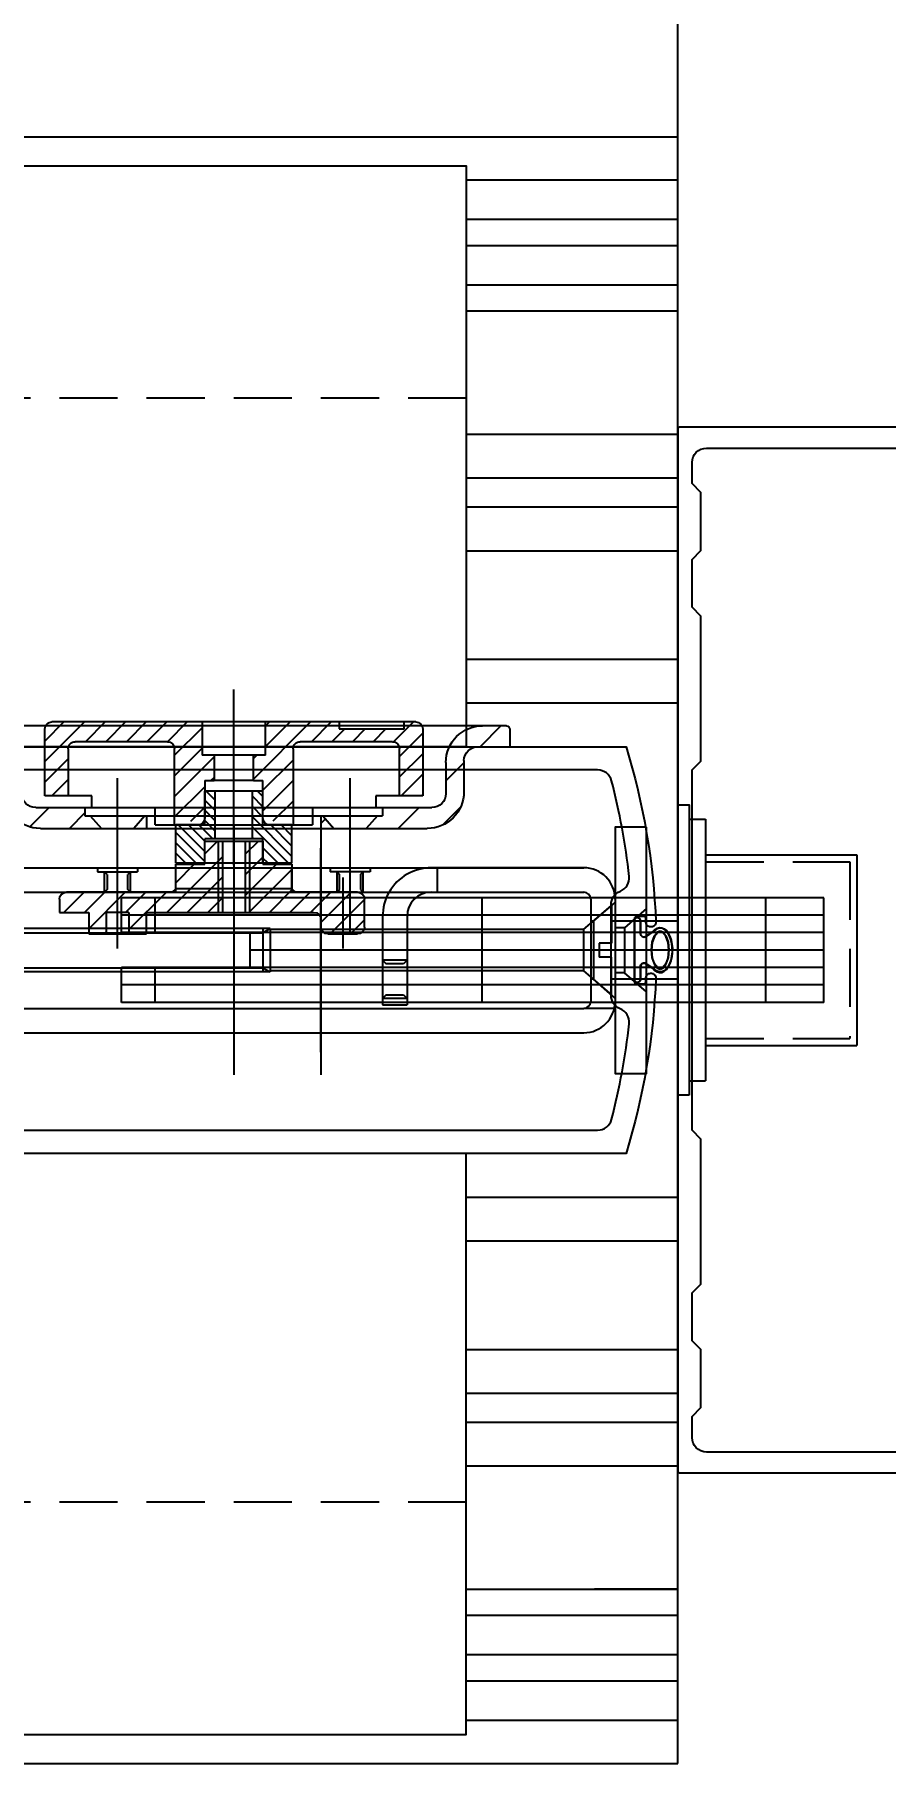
# Model space of a CAD drawing. Extents: x -75 to 127, y -92 to 53.
# Drawn here: x 7.28 to 10.94, y 40.96 to 48.4 of the extents above; entities that cross this region are included whole.
import ezdxf

# ---------------------------------------------------------------- set-up
doc = ezdxf.new("R2010")
doc.units = 0
doc.header["$MEASUREMENT"] = 0
doc.linetypes.add('CENTER', pattern=[2, 1.25, -0.25, 0.25, -0.25])
doc.linetypes.add('HIDDEN', pattern=[0.375, 0.25, -0.125])
doc.layers.get('0').update_dxf_attribs({"linetype": 'CONTINUOUS'})
doc.layers.get('Defpoints').update_dxf_attribs({"linetype": 'CONTINUOUS'})
for name, color, linetype in [('10', 7, 'CONTINUOUS'), ('ARCHETYPE COVER', 4, 'CONTINUOUS'), ('ARCHETYPE HOOK', 6, 'CONTINUOUS'), ('ARCHETYPE LATCH', 1, 'CONTINUOUS'), ('ARCHETYPE MOD FLIPPER', 2, 'CONTINUOUS'), ('ARCHETYPE POCKET', 2, 'CONTINUOUS'), ('ARCHETYPE THUMBTURN', 3, 'CONTINUOUS'), ('ARCHETYPE TT ADAPTER', 4, 'CONTINUOUS'), ('CENTERLINES', 2, 'CENTER'), ('CHMI+HANDLE_HTP6510', 7, 'CONTINUOUS'), ('DIM', 7, 'CONTINUOUS'), ('FASTENERS', 6, 'CONTINUOUS'), ('FRAME', 1, 'CONTINUOUS'), ('SEAL', 7, 'CONTINUOUS'), ('STRIKE_PLATES', 2, 'CONTINUOUS'), ('VENT', 5, 'CONTINUOUS')]:
    doc.layers.add(name, color=color, linetype=linetype)
doc.styles.add('SIMPLEX', font='simplex.shx', dxfattribs={"height": 0.125})
doc.styles.get("Standard").update_dxf_attribs({"font": 'simplex.shx'})
doc.dimstyles.new('FULL SCALE', dxfattribs={"dimscale": 0.75, "dimtxt": 0.18, "dimasz": 0.18, "dimexe": 0.18, "dimexo": 0.125, "dimgap": 0.09, "dimtad": 0, "dimtih": 1, "dimtoh": 1, "dimdec": 4, "dimzin": 0, "dimdsep": 46, "dimlunit": 4, "dimtxsty": 'Standard', "dimcen": 0.09, "dimadec": 0, "dimazin": 0, "dimtfac": 1, "dimtdec": 4, "dimtofl": 0, "dimtmove": 0, "dimatfit": 3, "dimfxl": 0, "dimtolj": 1, "dimtzin": 0, "dimarcsym": 0})

# ---------------------------------------------------------------- blocks, each defined once
blk = doc.blocks.new('J6828 Jamb')
blk.add_lwpolyline([(-2.098, 0.062), (-2.007, 0.062), (-1.969, 0.1), (-1.719, 0.1), (-1.681, 0.062), (-1.475, 0.062), (-1.437, 0.1), (-1.125, 0.1), (-0.813, 0.1), (-0.775, 0.062), (0, 0.062), (0.775, 0.062), (0.813, 0.1), (1.125, 0.1), (1.437, 0.1), (1.475, 0.062), (1.681, 0.062), (1.719, 0.1), (1.969, 0.1), (2.007, 0.062), (2.098, 0.062, 0.414214), (2.16, 0.124), (2.16, 1.853, 0.345205), (2.098, 1.938), (1.572, 1.938, 0.414214), (1.562, 1.928), (1.562, 1.867, -0.441731), (1.5, 1.813), (1.462, 1.813, 0.414214), (1.452, 1.803), (1.452, 1.76, -0.414214), (1.442, 1.75), (1.437, 1.75, -0.414214), (1.375, 1.812), (1.375, 1.865, -0.414214), (1.385, 1.875), (1.49, 1.875, 0.414214), (1.5, 1.885), (1.5, 1.99, -0.414214), (1.51, 2), (2.24, 2, -0.414214), (2.25, 1.99), (2.25, 0.01, -0.414214), (2.24, 0), (0, 0), (-2.24, 0, -0.414214), (-2.25, 0.01), (-2.25, 1.99, -0.414214), (-2.24, 2), (-1.51, 2, -0.414214), (-1.5, 1.99), (-1.5, 1.885, 0.414214), (-1.49, 1.875), (-1.385, 1.875, -0.414214), (-1.375, 1.865), (-1.375, 1.812, -0.414214), (-1.437, 1.75), (-1.442, 1.75, -0.414214), (-1.452, 1.76), (-1.452, 1.803, 0.414214), (-1.462, 1.813), (-1.5, 1.813, -0.441731), (-1.562, 1.867), (-1.562, 1.928, 0.414214), (-1.572, 1.938), (-2.098, 1.938, 0.345205), (-2.16, 1.853), (-2.16, 0.124, 0.414214)], format="xyb", close=True)
blk = doc.blocks.new('3344 Stile')
for points in [[(0.1, 3.9764, 0.414214), (0.119, 3.9574), (0.135, 3.9574, -0.414214), (0.145, 3.9474), (0.145, 3.9174, -0.414214), (0.135, 3.9074), (-0.135, 3.9074, -0.414214), (-0.145, 3.9174), (-0.145, 3.9474, -0.414214), (-0.135, 3.9574), (-0.119, 3.9574, 0.414214), (-0.1, 3.9764), (-0.1, 3.981, 0.425958), (-0.1198, 4, 0.064097), (-0.875, 3.872), (-0.875, 0.937), (-0.875, -0.125), (-0.699, -0.125, 0.57735), (-0.6903, -0.11), (-0.7538, 0), (-0.2261, 0, -0.57735), (-0.2131, -0.0225), (-0.2637, -0.11, 0.57735), (-0.255, -0.125), (-0.081, -0.125, 0.414214), (-0.05, -0.094), (-0.05, -0.063), (-0.0922, -0.063), (-0.0648, -0.0155, -0.267949), (-0.0379, 0), (0, 0), (0.0379, 0, -0.267949), (0.0648, -0.0155), (0.0922, -0.063), (0.05, -0.063), (0.05, -0.094, 0.414214), (0.081, -0.125), (0.255, -0.125, 0.57735), (0.2637, -0.11), (0.2131, -0.0225, -0.57735), (0.2261, 0), (0.7538, 0), (0.6903, -0.11, 0.57735), (0.699, -0.125), (0.875, -0.125), (0.875, 0.937), (0.875, 3.872, 0.064097), (0.1198, 4, 0.425958), (0.1, 3.981)], [(0, 0.113), (-0.713, 0.113, -0.414214), (-0.775, 0.175), (-0.775, 3.7494, -0.341643), (-0.7286, 3.8094, -0.036128), (-0.3169, 3.885, -0.337021), (-0.2526, 3.8464, 0.306807), (-0.195, 3.8074), (0, 3.8074), (0.195, 3.8074, 0.306807), (0.2526, 3.8464, -0.337021), (0.3169, 3.885, -0.036128), (0.7286, 3.8094, -0.341643), (0.775, 3.7494), (0.775, 0.175, -0.414214), (0.713, 0.113)]]:
    blk.add_lwpolyline(points, format="xyb", close=True)
blk = doc.blocks.new('Vert Stile Weather Seal')
blk.add_lwpolyline([(-0.08, -0.0784), (-0.0888, -0.0879), (-0.0984, -0.0941), (-0.1084, -0.0968), (-0.1186, -0.0959), (-0.1285, -0.0914), (-0.1378, -0.0836), (-0.146, -0.0726), (-0.1529, -0.059), (-0.1582, -0.0432), (-0.1618, -0.0258), (-0.1634, -0.0074), (-0.1631, 0.0111), (-0.1607, 0.0292), (-0.1566, 0.0461), (-0.1507, 0.0613), (-0.1433, 0.074), (-0.1347, 0.084), (-0.1252, 0.0907), (-0.1151, 0.0939), (-0.1049, 0.0936), (-0.095, 0.0897), (-0.0856, 0.0823)])
blk.add_lwpolyline([(-0.111, -0.0821), (-0.1224, -0.0778), (-0.1352, -0.0618), (-0.1451, -0.0346), (-0.1485, -0.0014), (-0.1448, 0.0319), (-0.1352, 0.0591), (-0.1228, 0.0749), (-0.1112, 0.0795), (-0.0997, 0.0748), (-0.0868, 0.0589), (-0.077, 0.0319), (-0.0734, -0.0014), (-0.077, -0.0346), (-0.0871, -0.0615), (-0.0998, -0.0778)], close=True)
blk.add_lwpolyline([(-0.08, -0.0784), (-0.0507, -0.059, -0.620596), (-0.0266, -0.0709), (-0.0266, -0.0848), (-0.0266, -0.1264, 1), (0, -0.1264), (0, 0.1264, 1), (-0.0266, 0.1264), (-0.0266, 0.0848), (-0.0266, 0.0709, -0.564503), (-0.0486, 0.0577), (-0.0856, 0.0823)], format="xyb")
blk = doc.blocks.new('A$C30BA2692')
at = {"layer": 'STRIKE_PLATES'}
for p, q in [((0.65, 1.1875), (0.65, 0.0625)), ((0.72, 1.1875), (0.65, 1.1875)), ((0, 1.035), (0, 0.215)), ((0.65, 1.035), (0, 1.035)), ((0.65, 0.215), (0, 0.215)), ((0.72, 0.0625), (0.65, 0.0625))]:
    blk.add_line(p, q, dxfattribs=at)
at = {"layer": 'STRIKE_PLATES', "linetype": 'HIDDEN'}
for p, q in [((0.03, 1.005), (0.03, 0.245)), ((0.65, 1.005), (0.03, 1.005)), ((0.65, 0.245), (0.03, 0.245))]:
    blk.add_line(p, q, dxfattribs=at)
at = {"layer": 'STRIKE_PLATES'}
blk.add_lwpolyline([(0.72, 0), (0.77, 0), (0.77, 1.25), (0.72, 1.25)], close=True, dxfattribs=at)
blk = doc.blocks.new('A$C4B635C4E')
at = {"layer": 'FASTENERS'}
for p, q in [((0, 0.385), (0, 0.2225)), ((0.1215, 0.2812), (0, 0.385)), ((0.1215, 0.2812), (1.4691, 0.2812)), ((0.1215, 0.2812), (0.1215, 0.1038)), ((1.4691, 0.2856), (2.9822, 0.2856)), ((1.4691, 0.2856), (1.4691, 0.0995)), ((1.5, 0.2677), (1.4691, 0.2856)), ((1.5, 0.2856), (1.5, 0.0995)), ((3, 0.2677), (1.5, 0.2677)), ((2.9822, 0.2856), (2.9822, 0.0995)), ((2.9822, 0.2856), (3, 0.2677)), ((3, 0.2677), (3, 0.1173)), ((0, 0.2225), (0.053, 0.2225)), ((0, 0.1625), (0.053, 0.1625)), ((0, 0), (0, 0.1625)), ((0.053, 0.2225), (0.053, 0.1625)), ((0.1215, 0.1038), (0, 0)), ((0.1215, 0.1038), (1.4691, 0.1038)), ((1.5, 0.1173), (1.4691, 0.0995)), ((1.4691, 0.0995), (2.9822, 0.0995)), ((3, 0.1173), (1.5, 0.1173)), ((2.9822, 0.0995), (3, 0.1173))]:
    blk.add_line(p, q, dxfattribs=at)
blk = doc.blocks.new('A$C4DFD61B5')
at = {"layer": 'ARCHETYPE HOOK'}
for p, q in [((2.162, 0.8781), (2.162, 0)), ((2.162, 0), (2.162, 0.8781)), ((0, 0.6641), (3.0195, 0.6641)), ((0, 0.2141), (0, 0.6641)), ((0.25, 0.6641), (0.25, 0.2141)), ((1.4701, 0.6641), (1.4701, 0.2141)), ((2.8761, 0.6641), (2.8761, 0.5141)), ((3.0195, 0.5141), (3.0195, 0.6641)), ((0, 0.5891), (3.0195, 0.5891)), ((0, 0.5141), (3.0195, 0.5141)), ((2.4675, 0.5141), (2.4675, 0.3641)), ((0, 0.4391), (2.4675, 0.4391)), ((0, 0.3641), (3.0195, 0.3641)), ((2.8761, 0.3641), (2.8761, 0.2141)), ((3.0195, 0.2141), (3.0195, 0.3641)), ((0, 0.2891), (3.0195, 0.2891)), ((0, 0.2141), (3.0195, 0.2141))]:
    blk.add_line(p, q, dxfattribs=at)
blk = doc.blocks.new('*U91')
at = {"layer": '10'}
blk.add_point((22.3374, 10.7064), dxfattribs=at)
at = {"layer": '10', "style": 'SIMPLEX', "flags": 9}
for tag in ['LINE_1', 'LINE_2', 'LINE_3', 'LINE_4']:
    blk.add_attdef(tag, (22.3374, 10.7064), '', height=0.125, dxfattribs=at)
blk = doc.blocks.new('A$C6EB44D03')
for p, q in [((2.725, 0.8955), (0.135, 0.8955)), ((2.725, 0.7905), (2.725, 0.8955)), ((0, 0.3205), (0, 0.7605)), ((0.105, 0.3205), (0.105, 0.7605)), ((2.725, 0.7905), (0.135, 0.7905)), ((0.895, 0.3955), (0.895, 0.7755)), ((1, 0.7755), (0.895, 0.7755)), ((1, 0.3955), (1, 0.7755)), ((0.0926, 0.4155), (0.0926, 0.6655)), ((0.0926, 0.6655), (0.105, 0.6655)), ((0.0926, 0.4155), (0.105, 0.4155)), ((2.725, 0.2905), (0.135, 0.2905)), ((1.0953, 0.2792), (1.084, 0.2905)), ((1.196, 0.2905), (1.1847, 0.2792)), ((1.39, 0.2755), (1.375, 0.2905)), ((1.39, 0.2755), (1.89, 0.2755)), ((1.89, 0.2755), (1.905, 0.2905)), ((2.084, 0.2905), (2.0953, 0.2792)), ((2.1847, 0.2792), (2.196, 0.2905)), ((2.725, 0.1855), (2.725, 0.2905)), ((0.135, 0.1855), (0.79, 0.1855)), ((2.725, 0.1855), (0.135, 0.1855)), ((1.054, 0.1855), (1.054, 0.2035)), ((1.0953, 0.2148), (1.084, 0.2035)), ((1.196, 0.2035), (1.1847, 0.2148)), ((1.226, 0.1855), (1.226, 0.2035)), ((1.8926, 0.1855), (1.89, 0.1881)), ((2.054, 0.1855), (2.054, 0.2035)), ((2.084, 0.2035), (2.0953, 0.2148)), ((2.1847, 0.2148), (2.196, 0.2035)), ((2.226, 0.1855), (2.226, 0.2035))]:
    blk.add_line(p, q)
at = {"ltscale": 0.5}
for p, q in [((0, 0.746), (0.0926, 0.6655)), ((0.0027, 0.7905), (0.135, 0.7905)), ((0.0926, 0.4155), (0, 0.335)), ((0.765, 0.1855), (0.765, 0.2905)), ((1.39, 0.2755), (1.39, 0.1855)), ((1.89, 0.2755), (1.89, 0.1855))]:
    blk.add_line(p, q, dxfattribs=at)
at = {"ltscale": 0.3}
for p, q in [((0.895, 0.7475), (1, 0.7475)), ((0.9098, 0.7327), (0.895, 0.7475)), ((0.9853, 0.7327), (1, 0.7475)), ((0.9853, 0.7327), (0.9098, 0.7327)), ((0.895, 0.5835), (0.9098, 0.5982)), ((0.9098, 0.5982), (0.9853, 0.5982)), ((1, 0.5835), (0.9853, 0.5982)), ((0.895, 0.5835), (1, 0.5835)), ((1.0953, 0.2148), (1.0953, 0.2792)), ((1.1847, 0.2792), (1.1847, 0.2148)), ((2.0953, 0.2792), (2.0953, 0.2148)), ((2.1847, 0.2148), (2.1847, 0.2792)), ((1.054, 0.2035), (1.226, 0.2035)), ((2.226, 0.2035), (2.054, 0.2035))]:
    blk.add_line(p, q, dxfattribs=at)
at = {"ltscale": 0.25}
for p, q in [((1.14, 0.4735), (1.14, 0)), ((1.64, 0.0024), (1.64, 0.4759)), ((2.14, 0.4735), (2.14, 0))]:
    blk.add_line(p, q, dxfattribs=at)
at = {"ltscale": 0.2}
for p, q in [((1.084, 0.2905), (1.084, 0.2035)), ((1.196, 0.2905), (1.196, 0.2035)), ((2.084, 0.2905), (2.084, 0.2035)), ((2.196, 0.2905), (2.196, 0.2035))]:
    blk.add_line(p, q, dxfattribs=at)
for centre, radius, start, end in [((0.135, 0.7605), 0.135, 90, 180), ((0.135, 0.7605), 0.03, 90, 180), ((0.79, 0.3955), 0.105, 270, 360), ((0.79, 0.3955), 0.21, 330, 360), ((0.135, 0.3205), 0.135, 180, 270), ((0.135, 0.3205), 0.03, 180, 270), ((0.79, 0.3955), 0.21, 270, 330)]:
    blk.add_arc(centre, radius, start, end)
at = {"xscale": -1, "rotation": 270}
blk.add_blockref('*U91', (-9.5664, -22.134), dxfattribs=at)
at = {"rotation": 90}
blk.add_blockref('*U91', (12.8464, -22.134), dxfattribs=at)
blk = doc.blocks.new('A$C66935E0F')
at = {"layer": 'ARCHETYPE COVER', "ltscale": 0.5}
for p, q in [((0, 0.7095), (0.0952, 0.6268)), ((0, 0.3505), (0.0952, 0.4333))]:
    blk.add_line(p, q, dxfattribs=at)
at = {"layer": 'ARCHETYPE COVER'}
for p, q in [((0.0952, 0.6268), (0.0952, 0.4333)), ((0.0952, 0.6268), (0.135, 0.6268)), ((0.0952, 0.4333), (0.135, 0.4333))]:
    blk.add_line(p, q, dxfattribs=at)
blk.add_lwpolyline([(0, 1.06), (0.135, 1.06), (0.135, 0), (0, 0)], close=True, dxfattribs=at)
blk = doc.blocks.new('A$C6E207669')
at = {"layer": 'ARCHETYPE POCKET'}
h = blk.add_hatch(dxfattribs=at)
h.set_pattern_fill('ANSI31', color=256, style=0)
h.set_pattern_definition([(315, (-5.45951, 7.30038), (-0.0883883, -0.0883883), [])])
h.paths.add_polyline_path([(0.3555, 0.1578), (0.6178, 0.1578), (0.57, 0.2128), (0.5475, 0.2128), (0.5475, 0.2478), (0.3355, 0.2478, -0.414214), (0.2755, 0.3078), (0.2755, 0.4418, 0.414214), (0.1175, 0.5998), (0.015, 0.5998, 0.414214), (0, 0.5848), (0, 0.5098), (0.1375, 0.5098, -0.414214), (0.1975, 0.4498), (0.1975, 0.3158, 0.414214)])
h.paths.add_polyline_path([(0.7572, 0.1578), (0.8125, 0.1578), (0.8125, 0.2128), (0.805, 0.2128)])
h.paths.add_polyline_path([(1.5625, 0.1578), (1.6178, 0.1578), (1.57, 0.2128), (1.5625, 0.2128)])
h.paths.add_polyline_path([(2.0195, 0.1578, 0.414214), (2.1775, 0.3158), (2.1775, 0.4498, -0.414214), (2.2375, 0.5098), (2.375, 0.5098), (2.375, 0.5848, 0.414214), (2.36, 0.5998), (2.315, 0.5998), (2.315, 0.5998), (2.2575, 0.5998, 0.414214), (2.0995, 0.4418), (2.0995, 0.3078, -0.414214), (2.0395, 0.2478), (1.8275, 0.2478), (1.8275, 0.2128), (1.805, 0.2128), (1.7572, 0.1578)])
for p, q in [((0.015, 0.5998), (2.36, 0.5998)), ((0.06, 0.5998), (0.1175, 0.5998)), ((2.2575, 0.5998), (2.315, 0.5998)), ((0, 0.5848), (0, 0.5098)), ((2.375, 0.5848), (2.375, 0.5098)), ((0.1375, 0.5098), (0, 0.5098)), ((0.1975, 0.4498), (0.1975, 0.3158)), ((2.1775, 0.4498), (2.1775, 0.3158)), ((2.2375, 0.5098), (2.375, 0.5098)), ((0.2755, 0.4418), (0.2755, 0.3078)), ((2.0995, 0.4418), (2.0995, 0.3078)), ((2.0395, 0.2478), (0.3355, 0.2478)), ((0.5475, 0.2478), (0.5475, 0.2128)), ((1.8275, 0.2478), (1.8275, 0.2128)), ((2.0195, 0.1578), (0.3555, 0.1578)), ((1.8275, 0.2128), (0.5475, 0.2128)), ((0.57, 0.2128), (0.6178, 0.1578)), ((0.805, 0.2128), (0.7572, 0.1578)), ((0.8125, 0.2128), (0.8125, 0.1578)), ((1.5625, 0.2128), (1.5625, 0.1578)), ((1.57, 0.2128), (1.6178, 0.1578)), ((1.805, 0.2128), (1.7572, 0.1578))]:
    blk.add_line(p, q, dxfattribs=at)
at = {"layer": 'ARCHETYPE POCKET', "ltscale": 0.25}
for p, q in [((0.6875, 0), (0.6875, 0.3744)), ((1.1875, 0), (1.1875, 0.3744)), ((1.6875, 0), (1.6875, 0.3744))]:
    blk.add_line(p, q, dxfattribs=at)
at = {"layer": 'ARCHETYPE POCKET'}
for centre, radius, start, end in [((0.015, 0.5848), 0.015, 90, 180), ((0.1175, 0.4418), 0.158, 0, 90), ((2.2575, 0.4418), 0.158, 90, 180), ((2.36, 0.5848), 0.015, 0, 90), ((0.1375, 0.4498), 0.06, 360, 90), ((2.2375, 0.4498), 0.06, 90, 180), ((0.3555, 0.3158), 0.158, 180, 270), ((0.3355, 0.3078), 0.06, 180, 270), ((2.0195, 0.3158), 0.158, 270, 360), ((2.0395, 0.3078), 0.06, 270, 360)]:
    blk.add_arc(centre, radius, start, end, dxfattribs=at)
blk = doc.blocks.new('A$C0CAC1929')
at = {"layer": 'ARCHETYPE MOD FLIPPER'}
h = blk.add_hatch(dxfattribs=at)
h.set_pattern_fill('ANSI31', color=256, scale=0.5, style=0)
h.set_pattern_definition([(315, (-4.320155, -22.72588), (-0.04419417, -0.04419417), [])])
h.paths.add_polyline_path([(0.6115, 0.1555), (0.6296, 0.1555), (0.6296, 0.4625), (0.6115, 0.4625)])
h.paths.add_polyline_path([(0.6296, 0.1555), (0.9385, 0.1555), (0.9385, 0.0625), (1.0135, 0.0625), (1.0135, 0.1555), (1.1115, 0.1555), (1.1115, 0.0625), (1.1865, 0.0625), (1.1865, 0.1555), (1.3125, 0.1555), (1.3125, 0.2125, 0.414214), (1.2825, 0.2425), (0.8125, 0.2425), (0.8125, 0.3625), (0.6875, 0.3625), (0.6875, 0.4625), (0.6296, 0.4625)])
h.paths.add_polyline_path([(0.513, 0.4625), (0.4954, 0.4625), (0.4954, 0.1555), (0.513, 0.1555)])
h.paths.add_polyline_path([(0.4954, 0.4625), (0.4375, 0.4625), (0.4375, 0.3625), (0.3125, 0.3625), (0.3125, 0.2425), (0.03, 0.2425, 0.414214), (0, 0.2125), (0, 0.0925, 0.414214), (0.03, 0.0625), (0.1576, 0.0625, 0.414214), (0.1876, 0.0925), (0.1876, 0.1255, -0.414214), (0.2176, 0.1555), (0.4954, 0.1555)])
for p, q in [((0.5625, 0.525), (0.5625, 0.093)), ((0.4954, 0.4625), (0.4954, 0.1555)), ((0.513, 0.4625), (0.513, 0.1555)), ((0.6115, 0.4625), (0.6115, 0.1555)), ((0.6296, 0.4625), (0.6296, 0.1555)), ((0.0938, 0.305), (0.0938, 0)), ((0.3125, 0.3625), (0.3125, 0.2425)), ((0.4375, 0.3625), (0.3125, 0.3625)), ((0.8125, 0.3625), (0.6875, 0.3625)), ((0.8125, 0.2425), (0.8125, 0.3625)), ((1.0625, 0), (1.0625, 0.351)), ((0.03, 0.2425), (0.3125, 0.2425)), ((0.8125, 0.2425), (1.2825, 0.2425)), ((0, 0.0925), (0, 0.2125)), ((0.9385, 0.1555), (0.2176, 0.1555)), ((0.9385, 0.0625), (0.9385, 0.1555)), ((1.0135, 0.1555), (1.0135, 0.0625)), ((1.0135, 0.1555), (1.1115, 0.1555)), ((1.1115, 0.1555), (1.1115, 0.0625)), ((1.1865, 0.1555), (1.1865, 0.0625)), ((1.3125, 0.1555), (1.1865, 0.1555)), ((1.3125, 0.2125), (1.3125, 0.1555)), ((0.1876, 0.1255), (0.1876, 0.0925)), ((0.1576, 0.0625), (0.03, 0.0625)), ((1.1865, 0.0625), (0.9385, 0.0625))]:
    blk.add_line(p, q, dxfattribs=at)
at = {"layer": 'ARCHETYPE MOD FLIPPER', "ltscale": 0.5}
for p, q in [((0.6875, 0.4625), (0.4375, 0.4625)), ((0.6875, 0.4625), (0.4375, 0.4625)), ((0.4375, 0.4625), (0.4375, 0.3625)), ((0.6875, 0.3625), (0.6875, 0.4625))]:
    blk.add_line(p, q, dxfattribs=at)
at = {"layer": 'ARCHETYPE MOD FLIPPER'}
for centre, start, end in [((0.03, 0.2125), 90, 180), ((1.2825, 0.2125), 0, 90), ((0.2176, 0.1255), 90, 180), ((0.03, 0.0925), 180, 270), ((0.1576, 0.0925), 270, 0)]:
    blk.add_arc(centre, 0.03, start, end, dxfattribs=at)
blk = doc.blocks.new('A$C52BB5B4C')
at = {"layer": 'ARCHETYPE TT ADAPTER'}
h = blk.add_hatch(dxfattribs=at)
h.set_pattern_fill('ANSI31', color=256, scale=0.25, style=0)
h.set_pattern_definition([(45, (-11.85516, -53.450457), (-0.022097087, 0.022097087), [])])
h.paths.add_polyline_path([(0.5, 0.165), (0.375, 0.165), (0.375, 0.31), (0.33, 0.31), (0.33, 0.105), (0.375, 0.105), (0.375, 0), (0.5, 0)])
h.paths.add_polyline_path([(0.125, 0.105), (0.17, 0.105), (0.17, 0.31), (0.125, 0.31), (0.125, 0.165), (0, 0.165), (0, 0), (0.125, 0)])
for p, q in [((0.125, 0.31), (0.375, 0.31)), ((0.125, 0.165), (0.125, 0.31)), ((0.375, 0.165), (0.375, 0.31)), ((0, 0.165), (0.125, 0.165)), ((0, 0), (0, 0.165)), ((0.375, 0.165), (0.5, 0.165)), ((0.5, 0), (0.5, 0.165)), ((0.125, 0.105), (0.375, 0.105)), ((0.125, 0), (0.125, 0.105)), ((0.375, 0), (0.375, 0.105)), ((0, 0), (0.5, 0))]:
    blk.add_line(p, q, dxfattribs=at)
at = {"layer": 'ARCHETYPE TT ADAPTER', "linetype": 'CENTER'}
for p, q in [((0.17, 0.105), (0.17, 0.31)), ((0.33, 0.105), (0.33, 0.31))]:
    blk.add_line(p, q, dxfattribs=at)
blk = doc.blocks.new('A$C793C4EF4')
at = {"layer": 'ARCHETYPE THUMBTURN'}
h = blk.add_hatch(dxfattribs=at)
h.set_pattern_fill('ANSI31', color=256, scale=0.5, style=0)
h.set_pattern_definition([(45, (-4.51346, -1.885967), (-0.0441942, 0.0441942), [])])
h.paths.add_polyline_path([(0.568, 1.595, 0.414214), (0.538, 1.625), (0.25, 1.625), (0.25, 1.525), (0.453, 1.525, -0.414214), (0.483, 1.495), (0.483, 1.0975, -0.414214), (0.453, 1.0675), (0.141, 1.0675), (0.141, 0.9375), (0.316, 0.9375), (0.316, 0.8975), (0.425, 0.8975), (0.425, 0.9485), (0.568, 0.9485), (0.568, 1.265), (0.538, 1.265), (0.538, 1.545), (0.568, 1.545)])
h.paths.add_polyline_path([(0.568, 0.6765), (0.425, 0.6765), (0.425, 0.7275), (0.316, 0.7275), (0.316, 0.6875), (0.141, 0.6875), (0.141, 0.5575), (0.453, 0.5575, -0.414214), (0.483, 0.5275), (0.483, 0.13, -0.414214), (0.453, 0.1), (0.25, 0.1), (0.25, 0), (0.538, 0, 0.414214), (0.568, 0.03)])
at = {"layer": 'ARCHETYPE THUMBTURN', "linetype": 'Continuous'}
for p, q in [((0.25, 1.625), (0.25, 1.525)), ((0.538, 1.625), (0.25, 1.625)), ((0.568, 1.595), (0.568, 0.03)), ((0.25, 1.525), (0.25, 1.495)), ((0.25, 1.525), (0.453, 1.525)), ((0.25, 1.495), (0.25, 1.4227)), ((0.483, 1.495), (0.483, 1.0975)), ((0.538, 1.545), (0.568, 1.545)), ((0.538, 1.265), (0.538, 1.545)), ((0.25, 1.4227), (0.2, 1.4227)), ((0.2, 1.2025), (0.2, 1.4227)), ((0.568, 1.265), (0.538, 1.265)), ((0.2, 1.1503), (0.2, 1.2025)), ((0.125, 0.4747), (0.125, 1.1503)), ((0.2, 1.1503), (0.125, 1.1503)), ((0.453, 1.0675), (0.125, 1.0675)), ((0.155, 0.9375), (0.316, 0.9375)), ((0.316, 0.8975), (0.316, 0.9375)), ((0.316, 0.8975), (0.316, 0.7275)), ((0.425, 0.9485), (0.425, 0.8975)), ((0.425, 0.9485), (0.568, 0.9485)), ((0.425, 0.8975), (0.425, 0.7275)), ((0.316, 0.6875), (0.155, 0.6875)), ((0.316, 0.6875), (0.316, 0.7275)), ((0.425, 0.7275), (0.425, 0.6765)), ((0.568, 0.6765), (0.425, 0.6765)), ((0.125, 0.5575), (0.453, 0.5575)), ((0.483, 0.5275), (0.483, 0.13)), ((0.125, 0.4747), (0.2, 0.4747)), ((0.2, 0.4225), (0.2, 0.4747)), ((0.2, 0.2023), (0.2, 0.4225)), ((0.2, 0.2023), (0.25, 0.2023)), ((0.25, 0.2023), (0.25, 0.13)), ((0.25, 0.13), (0.25, 0.1)), ((0.25, 0.1), (0.25, 0)), ((0.453, 0.1), (0.25, 0.1)), ((0.25, 0), (0.538, 0))]:
    blk.add_line(p, q, dxfattribs=at)
at = {"layer": 'ARCHETYPE THUMBTURN'}
for p, q in [((0.316, 0.8975), (0.425, 0.8975)), ((0, 0.8125), (0.708, 0.8125)), ((0.425, 0.7275), (0.316, 0.7275))]:
    blk.add_line(p, q, dxfattribs=at)
at = {"layer": 'ARCHETYPE THUMBTURN', "linetype": 'Continuous'}
for centre, start, end in [((0.538, 1.595), 0, 90), ((0.453, 1.495), 0, 90), ((0.453, 1.0975), 270, 0), ((0.453, 0.5275), 0, 90), ((0.453, 0.13), 270, 0), ((0.538, 0.03), 270, 0)]:
    blk.add_arc(centre, 0.03, start, end, dxfattribs=at)
at = {"layer": 'ARCHETYPE THUMBTURN'}
for centre, start, end in [((0.155, 0.9675), 180, 270), ((0.155, 0.6575), 90, 180)]:
    blk.add_arc(centre, 0.03, start, end, dxfattribs=at)
blk = doc.blocks.new('A$C36041405')
at = {"layer": 'CHMI+HANDLE_HTP6510', "linetype": 'HIDDEN'}
blk.add_line((1, 0), (1, 2), dxfattribs=at)
at = {"layer": 'CHMI+HANDLE_HTP6510'}
blk.add_lwpolyline([(0, 2), (0, 0), (2.5, 0), (2.5, 2)], close=True, dxfattribs=at)
blk = doc.blocks.new('*D105')
at = {"layer": 'Defpoints', "color": 0}
for p in [(10.0454, 48.542), (10.0454, 46.9244), (12.2954, 46.9244)]:
    blk.add_point(p, dxfattribs=at)
at = {"layer": 'DIM', "color": 0, "lineweight": -2}
for p, q in [((10.0454, 47.0182), (10.0454, 48.677)), ((12.2954, 47.0182), (12.2954, 48.677)), ((10.1804, 48.542), (10.9454, 48.542)), ((12.1604, 48.542), (11.3954, 48.542))]:
    blk.add_line(p, q, dxfattribs=at)
at = {"layer": 'DIM', "color": 0}
for points in [[(10.1804, 48.5645), (10.1804, 48.5195), (10.0454, 48.542)], [(12.1604, 48.5645), (12.1604, 48.5195), (12.2954, 48.542)]]:
    blk.add_solid(points, dxfattribs=at)
at = {"layer": 'DIM', "color": 0, "insert": (11.1704, 48.542), "char_height": 0.135, "attachment_point": 5}
blk.add_mtext('\\A1;2{\\H1.000000x;\\S1/4;}"', dxfattribs=at)
blk = doc.blocks.new('*D106')
at = {"layer": 'Defpoints', "color": 0}
for p in [(5.0516, 49.0445), (12.2954, 46.9244), (5.0516, 45.3209)]:
    blk.add_point(p, dxfattribs=at)
at = {"layer": 'DIM', "color": 0, "lineweight": -2}
for p, q in [((5.0516, 45.4147), (5.0516, 49.1795)), ((12.2954, 47.0182), (12.2954, 49.1795)), ((5.1866, 49.0445), (8.4485, 49.0445)), ((12.1604, 49.0445), (8.8985, 49.0445))]:
    blk.add_line(p, q, dxfattribs=at)
at = {"layer": 'DIM', "color": 0}
for points in [[(5.1866, 49.067), (5.1866, 49.022), (5.0516, 49.0445)], [(12.1604, 49.067), (12.1604, 49.022), (12.2954, 49.0445)]]:
    blk.add_solid(points, dxfattribs=at)
at = {"layer": 'DIM', "color": 0, "insert": (8.6735, 49.0445), "char_height": 0.135, "attachment_point": 5}
blk.add_mtext('\\A1;7{\\H1.000000x;\\S1/4;}"', dxfattribs=at)

msp = doc.modelspace()

# ---------------------------------------------------------------- linework, layer by layer
at = {"layer": 'CENTERLINES'}
for p, q in [((8.13628, 44.99318), (8.13628, 43.91864)), ((8.51128, 44.99318), (8.51128, 43.91864))]:
    msp.add_line(p, q, dxfattribs=at)
at = {"layer": 'FRAME'}
for p, q in [((3.1532, 47.95567), (10.04538, 47.95567)), ((10.04538, 40.95615), (10.04538, 47.95567)), ((9.13628, 47.76949), (10.04538, 47.76949)), ((9.13628, 47.60024), (10.04538, 47.60024)), ((9.13628, 47.4877), (10.04538, 47.4877)), ((9.13628, 47.31845), (10.04538, 47.31845)), ((9.13628, 47.20591), (10.04538, 47.20591)), ((9.13628, 46.67541), (10.04538, 46.67541)), ((9.13628, 46.48741), (10.04538, 46.48741)), ((9.13628, 46.36241), (10.04538, 46.36241)), ((9.13628, 46.17441), (10.04538, 46.17441)), ((9.13628, 45.70741), (10.04538, 45.70741)), ((9.13628, 45.51941), (10.04538, 45.51941)), ((9.13628, 43.39241), (10.04538, 43.39241)), ((9.13628, 43.20441), (10.04538, 43.20441)), ((9.13628, 42.73741), (10.04538, 42.73741)), ((9.13628, 42.54941), (10.04538, 42.54941)), ((9.13628, 42.42441), (10.04538, 42.42441)), ((9.13628, 42.23641), (10.04538, 42.23641)), ((9.13628, 41.70591), (10.04538, 41.70591)), ((9.13628, 41.70591), (10.04538, 41.70591)), ((10.04538, 41.70591), (9.68735, 41.70591)), ((9.68735, 41.70591), (10.04538, 41.70591)), ((10.04538, 41.70591), (10.04538, 41.70591)), ((9.13628, 41.59337), (10.04538, 41.59337)), ((9.13628, 41.42412), (10.04538, 41.42412)), ((9.13628, 41.31158), (10.04538, 41.31158)), ((9.13628, 41.14233), (10.04538, 41.14233)), ((3.15417, 40.95615), (10.04538, 40.95615))]:
    msp.add_line(p, q, dxfattribs=at)
at = {"layer": 'VENT'}
for p, q in [((10.04538, 44.58091), (9.75901, 44.58091)), ((10.04538, 44.33091), (9.75901, 44.33091))]:
    msp.add_line(p, q, dxfattribs=at)

# ---------------------------------------------------------------- block references
at = {"layer": 'ARCHETYPE COVER', "xscale": -1}
msp.add_blockref('A$C66935E0F', (9.91128, 43.92509), dxfattribs=at)
at = {"layer": 'ARCHETYPE HOOK', "xscale": -1}
msp.add_blockref('A$C4DFD61B5', (10.67328, 44.01685), dxfattribs=at)
at = {"layer": 'ARCHETYPE LATCH', "rotation": 180}
msp.add_blockref('A$C6EB44D03', (9.77628, 44.99555), dxfattribs=at)
at = {"layer": 'ARCHETYPE MOD FLIPPER', "xscale": -1}
msp.add_blockref('A$C0CAC1929', (8.69878, 44.46259), dxfattribs=at)
at = {"layer": 'ARCHETYPE POCKET', "xscale": -1}
msp.add_blockref('A$C6E207669', (9.32378, 44.82108), dxfattribs=at)
at = {"layer": 'ARCHETYPE THUMBTURN', "xscale": -1, "rotation": 270}
msp.add_blockref('A$C793C4EF4', (7.32378, 44.86923), dxfattribs=at)
at = {"layer": 'ARCHETYPE TT ADAPTER', "xscale": -1}
msp.add_blockref('A$C52BB5B4C', (8.38628, 44.82923), dxfattribs=at)
at = {"layer": 'CHMI+HANDLE_HTP6510', "xscale": -1, "rotation": 90}
msp.add_blockref('A$C36041405', (9.13628, 47.83091), dxfattribs=at)
at = {"layer": 'CHMI+HANDLE_HTP6510', "rotation": 90}
msp.add_blockref('A$C36041405', (9.13628, 41.08091), dxfattribs=at)
at = {"layer": 'FASTENERS', "xscale": -1}
msp.add_blockref('A$C4B635C4E', (9.76133, 44.26259), dxfattribs=at)
at = {"layer": 'FRAME', "xscale": -1, "rotation": 270}
msp.add_blockref('J6828 Jamb', (10.04538, 44.45591), dxfattribs=at)
at = {"layer": 'SEAL', "xscale": -1}
msp.add_blockref('Vert Stile Weather Seal', (9.85901, 44.45591), dxfattribs=at)
at = {"layer": 'SEAL', "rotation": 180}
msp.add_blockref('Vert Stile Weather Seal', (9.85901, 44.45591), dxfattribs=at)
at = {"layer": 'STRIKE_PLATES', "xscale": -1}
msp.add_blockref('A$C30BA2692', (10.81538, 43.83091), dxfattribs=at)
at = {"layer": 'VENT', "xscale": -1, "rotation": 270}
msp.add_blockref('3344 Stile', (5.95162, 44.45591), dxfattribs=at)
msp.add_blockref('3344 Stile', (5.95162, 44.45591), dxfattribs=at)

# ---------------------------------------------------------------- dimensions: what is measured, and where the dimension line sits
at = {"layer": 'DIM'}
dim = msp.add_linear_dim(base=(5.05162, 49.0445), p1=(12.29538, 46.92441), p2=(5.05162, 45.32091), dimstyle='FULL SCALE', dxfattribs=at)
dim.commit()
dim.dimension.update_dxf_attribs({"geometry": '*D106', "text_midpoint": (8.6735, 49.0445)})
dim = msp.add_linear_dim(base=(10.04538, 48.54203), p1=(12.29538, 46.92441), p2=(10.04538, 46.92441), dimstyle='FULL SCALE', dxfattribs=at)
dim.commit()
dim.dimension.update_dxf_attribs({"geometry": '*D105', "text_midpoint": (11.17038, 48.54203), "dimtype": 160})

doc.saveas('drawing.dxf')
